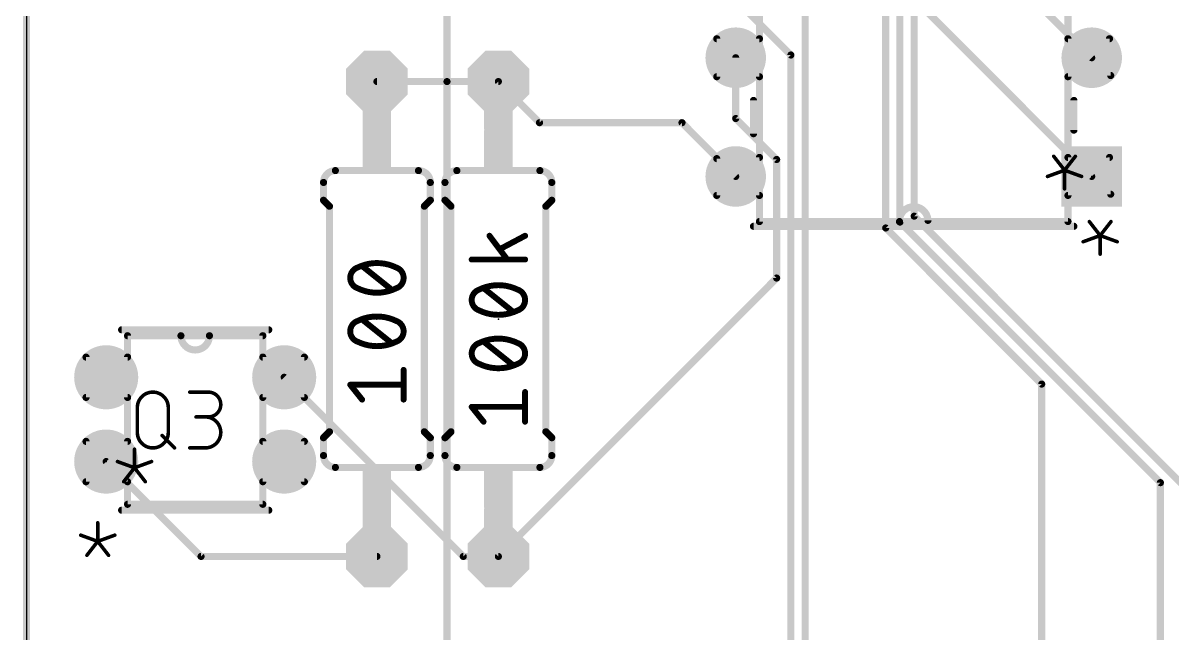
# Model space of a CAD drawing. Extents: x -0.1 to 37.1, y -0.3 to 91.6.
# Drawn here: x -0.08 to 24.52, y 26.08 to 39.13 of the extents above; entities that cross this region are included whole.
import ezdxf

# ---------------------------------------------------------------- set-up
doc = ezdxf.new("R2010")
doc.units = 0
for name, color, linetype in [('1', 12, 'CONTINUOUS'), ('16', 132, 'CONTINUOUS'), ('17', 110, 'CONTINUOUS'), ('20', 31, 'CONTINUOUS'), ('21', 253, 'CONTINUOUS'), ('23', 53, 'CONTINUOUS'), ('27', 253, 'CONTINUOUS'), ('51', 253, 'CONTINUOUS')]:
    doc.layers.add(name, color=color, linetype=linetype)

# ---------------------------------------------------------------- blocks, each defined once
blk = doc.blocks.new('ROUNDP')
at = {"const_width": 0.5}
blk.add_lwpolyline([(0, -0.25, 1), (0, 0.25, 1), (0, -0.25)], format="xyb", dxfattribs=at)
blk = doc.blocks.new('RECT')
blk.add_solid([(-0.5, -0.5), (0.5, -0.5), (-0.5, 0.5), (0.5, 0.5)])
blk = doc.blocks.new('OCTAGONP')
at = {"const_width": 0.5}
blk.add_lwpolyline([(-0.25, -0.1036), (-0.25, 0.1036), (-0.1036, 0.25), (0.1036, 0.25), (0.25, 0.1036), (0.25, -0.1036), (0.1036, -0.25), (-0.1036, -0.25), (-0.25, -0.1036), (-0.25, 0.1036)], dxfattribs=at)
blk = doc.blocks.new('SQUAREP')
blk.add_solid([(-0.5, -0.5), (0.5, -0.5), (-0.5, 0.5), (0.5, 0.5)])

msp = doc.modelspace()

# ---------------------------------------------------------------- linework, layer by layer
at = {"layer": '1', "const_width": 0.1524}
for points in [[(0, 0), (0, 91.4)], [(19, 49.81), (19, 35)], [(18.6952, 34.8737), (18.6952, 48.3048)], [(18.3904, 34.7475), (18.3904, 46.6096)], [(24.27, 29.2989), (18.6952, 34.8737)], [(19, 35), (26.6952, 27.3048)], [(21.73, 31.4079), (18.3904, 34.7475)], [(5.515, 31.5534), (9.3484, 27.72)], [(21.73, 2.71), (21.73, 31.4079)], [(1.705, 29.75), (3.735, 27.72)], [(24.27, 2.71), (24.27, 29.2989)], [(3.735, 27.72), (7.5, 27.72)], [(9.3484, 27.72), (10.1, 27.72)]]:
    msp.add_lwpolyline(points, dxfattribs=at)
at = {"layer": '1', "const_width": 0.0762}
for points in [[(18.7221, 34.9007, 1), (18.6683, 34.8468)], [(18.9619, 35, 1), (19.0381, 35)], [(19.0269, 35.0269, 1), (18.9731, 34.9731)], [(18.4173, 34.7744, 1), (18.3635, 34.7205)], [(18.3523, 34.7475, 1), (18.4285, 34.7475)], [(18.6571, 34.8737, 1), (18.7333, 34.8737)], [(5.5419, 31.5803, 1), (5.4881, 31.5265)], [(21.7681, 31.4079, 1), (21.6919, 31.4079)], [(21.7031, 31.3809, 1), (21.7569, 31.4348)], [(1.7319, 29.7769, 1), (1.6781, 29.7231)], [(24.3081, 29.2989, 1), (24.2319, 29.2989)], [(24.2431, 29.272, 1), (24.2969, 29.3259)], [(3.735, 27.7581, 1), (3.735, 27.6819)], [(7.5, 27.6819, 1), (7.5, 27.7581)], [(9.3484, 27.7581, 1), (9.3484, 27.6819)], [(10.1, 27.6819, 1), (10.1, 27.7581)], [(3.7081, 27.6931, 1), (3.7619, 27.7469)], [(9.3215, 27.6931, 1), (9.3753, 27.7469)]]:
    msp.add_lwpolyline(points, format="xyb", dxfattribs=at)
at = {"layer": '16', "const_width": 0.1524}
for points in [[(0, 91.5), (0, 0)], [(9, 37.88), (9, 50.78)], [(22.8, 38.39), (16.3611, 44.8289)], [(22.8, 35.85), (16.0563, 42.5937)], [(16.6659, 40.6834), (16.6659, 20.9548)], [(15.18, 39.6293), (16.3611, 38.4482)], [(15.18, 38.39), (15.18, 37.0893)], [(16.3611, 38.4482), (16.3611, 21.0811)], [(7.5, 37.88), (9, 37.88)], [(10.1, 37.88), (9, 37.88)], [(9, 24.98), (9, 37.88)], [(10.1, 37.88), (10.98, 37)], [(15.18, 37.0893), (16.0563, 36.213)], [(10.98, 37), (14.03, 37)], [(14.03, 37), (15.18, 35.85)], [(16.0563, 36.213), (16.0563, 33.6763)], [(16.0563, 33.6763), (10.1, 27.72)]]:
    msp.add_lwpolyline(points, dxfattribs=at)
at = {"layer": '16', "const_width": 0.0762}
for points in [[(15.2181, 38.39, 1), (15.1419, 38.39)], [(16.3992, 38.4482, 1), (16.323, 38.4482)], [(16.3342, 38.4212, 1), (16.388, 38.4751)], [(22.7731, 38.3631, 1), (22.8269, 38.4169)], [(7.5, 37.9181, 1), (7.5, 37.8419)], [(9, 37.9181, 1), (9, 37.8419)], [(9.0381, 37.88, 1), (8.9619, 37.88)], [(8.9619, 37.88, 1), (9.0381, 37.88)], [(9, 37.8419, 1), (9, 37.9181)], [(10.1269, 37.9069, 1), (10.0731, 37.8531)], [(10.1, 37.8419, 1), (10.1, 37.9181)], [(15.2069, 37.1162, 1), (15.1531, 37.0623)], [(10.98, 37.0381, 1), (10.98, 36.9619)], [(10.9531, 36.9731, 1), (11.0069, 37.0269)], [(14.0569, 37.0269, 1), (14.0031, 36.9731)], [(14.03, 36.9619, 1), (14.03, 37.0381)], [(15.1419, 37.0893, 1), (15.2181, 37.0893)], [(16.0944, 36.213, 1), (16.0182, 36.213)], [(16.0294, 36.186, 1), (16.0832, 36.2399)], [(15.1531, 35.8231, 1), (15.2069, 35.8769)], [(22.7731, 35.8231, 1), (22.8269, 35.8769)], [(16.0182, 33.6763, 1), (16.0944, 33.6763)], [(16.0832, 33.6494, 1), (16.0294, 33.7032)], [(10.0731, 27.7469, 1), (10.1269, 27.6931)]]:
    msp.add_lwpolyline(points, format="xyb", dxfattribs=at)
at = {"layer": '20'}
msp.add_line((0, 91.4), (0, 0), dxfattribs=at)
at = {"layer": '21'}
for points, const_width in [([(15.561, 37.4756), (15.561, 36.7644)], 0.1524), ([(22.419, 36.8406), (22.419, 37.4756)], 0.1524), ([(6.611, 35.975), (8.389, 35.975)], 0.1524), ([(10.989, 35.975), (9.211, 35.975)], 0.1524), ([(6.357, 35.721), (6.357, 35.34)], 0.1524), ([(8.643, 35.721), (8.643, 35.34)], 0.1524), ([(8.957, 35.721), (8.957, 35.34)], 0.1524), ([(11.243, 35.721), (11.243, 35.34)], 0.1524), ([(6.484, 35.213), (6.357, 35.34)], 0.1524), ([(6.484, 30.387), (6.484, 35.213)], 0.1524), ([(8.516, 35.213), (8.643, 35.34)], 0.1524), ([(8.516, 30.387), (8.516, 35.213)], 0.1524), ([(9.084, 35.213), (8.957, 35.34)], 0.1524), ([(9.084, 35.213), (9.084, 30.387)], 0.1524), ([(11.116, 35.213), (11.243, 35.34)], 0.1524), ([(11.116, 35.213), (11.116, 30.387)], 0.1524), ([(15.561, 34.7832), (22.419, 34.7832)], 0.1524), ([(22.9813, 34.5856), (22.7492, 34.8841)], 0.0762), ([(23.2135, 34.8841), (22.9813, 34.5856)], 0.0762), ([(22.9813, 34.5856), (22.6166, 34.453)], 0.0762), ([(22.9813, 34.1877), (22.9813, 34.5856)], 0.0762), ([(22.9813, 34.5856), (23.3461, 34.453)], 0.0762), ([(5.1848, 32.5694), (2.0352, 32.5694)], 0.1524), ([(6.484, 30.387), (6.357, 30.26)], 0.1524), ([(6.357, 29.879), (6.357, 30.26)], 0.1524), ([(8.516, 30.387), (8.643, 30.26)], 0.1524), ([(8.643, 29.879), (8.643, 30.26)], 0.1524), ([(9.084, 30.387), (8.957, 30.26)], 0.1524), ([(8.957, 29.879), (8.957, 30.26)], 0.1524), ([(11.116, 30.387), (11.243, 30.26)], 0.1524), ([(11.243, 29.879), (11.243, 30.26)], 0.1524), ([(6.611, 29.625), (8.389, 29.625)], 0.1524), ([(10.989, 29.625), (9.211, 29.625)], 0.1524), ([(2.0352, 28.7086), (5.1848, 28.7086)], 0.1524), ([(1.5237, 28.4405), (1.5237, 28.0426)], 0.0762), ([(1.5237, 28.0426), (1.1589, 28.1752)], 0.0762), ([(1.2915, 27.7441), (1.5237, 28.0426)], 0.0762), ([(1.5237, 28.0426), (1.8884, 28.1752)], 0.0762), ([(1.5237, 28.0426), (1.7558, 27.7441)], 0.0762)]:
    msp.add_lwpolyline(points, dxfattribs=dict(at, const_width=const_width))
for points, const_width in [([(15.5991, 37.4756, 1), (15.5229, 37.4756)], 0.0762), ([(22.4571, 37.4756, 1), (22.3809, 37.4756)], 0.0762), ([(15.5229, 36.7644, 1), (15.5991, 36.7644)], 0.0762), ([(22.3809, 36.8406, 1), (22.4571, 36.8406)], 0.0762), ([(6.611, 35.975, 0.4142), (6.357, 35.721)], 0.1524), ([(6.611, 36.0131, 1), (6.611, 35.9369)], 0.0762), ([(6.611, 35.9369, 1), (6.611, 36.0131)], 0.0762), ([(8.643, 35.721, 0.4142), (8.389, 35.975)], 0.1524), ([(8.389, 36.0131, 1), (8.389, 35.9369)], 0.0762), ([(8.389, 35.9369, 1), (8.389, 36.0131)], 0.0762), ([(9.211, 35.975, 0.4142), (8.957, 35.721)], 0.1524), ([(9.211, 36.0131, 1), (9.211, 35.9369)], 0.0762), ([(9.211, 35.9369, 1), (9.211, 36.0131)], 0.0762), ([(11.243, 35.721, 0.4142), (10.989, 35.975)], 0.1524), ([(10.989, 36.0131, 1), (10.989, 35.9369)], 0.0762), ([(10.989, 35.9369, 1), (10.989, 36.0131)], 0.0762), ([(6.3951, 35.721, 1), (6.3189, 35.721)], 0.0762), ([(6.3189, 35.721, 1), (6.3951, 35.721)], 0.0762), ([(8.6811, 35.721, 1), (8.6049, 35.721)], 0.0762), ([(8.6049, 35.721, 1), (8.6811, 35.721)], 0.0762), ([(8.9951, 35.721, 1), (8.9189, 35.721)], 0.0762), ([(8.9189, 35.721, 1), (8.9951, 35.721)], 0.0762), ([(11.2811, 35.721, 1), (11.2049, 35.721)], 0.0762), ([(11.2049, 35.721, 1), (11.2811, 35.721)], 0.0762), ([(6.3189, 35.34, 1), (6.3951, 35.34)], 0.0762), ([(6.3839, 35.3669, 1), (6.3301, 35.3131)], 0.0762), ([(6.5221, 35.213, 1), (6.4459, 35.213)], 0.0762), ([(6.4571, 35.1861, 1), (6.5109, 35.2399)], 0.0762), ([(8.5541, 35.213, 1), (8.4779, 35.213)], 0.0762), ([(8.4891, 35.2399, 1), (8.5429, 35.1861)], 0.0762), ([(8.6049, 35.34, 1), (8.6811, 35.34)], 0.0762), ([(8.6699, 35.3131, 1), (8.6161, 35.3669)], 0.0762), ([(8.9189, 35.34, 1), (8.9951, 35.34)], 0.0762), ([(8.9839, 35.3669, 1), (8.9301, 35.3131)], 0.0762), ([(9.1221, 35.213, 1), (9.0459, 35.213)], 0.0762), ([(9.0571, 35.1861, 1), (9.1109, 35.2399)], 0.0762), ([(11.1541, 35.213, 1), (11.0779, 35.213)], 0.0762), ([(11.0891, 35.2399, 1), (11.1429, 35.1861)], 0.0762), ([(11.2049, 35.34, 1), (11.2811, 35.34)], 0.0762), ([(11.2699, 35.3131, 1), (11.2161, 35.3669)], 0.0762), ([(15.561, 34.8213, 1), (15.561, 34.7451)], 0.0762), ([(22.419, 34.7451, 1), (22.419, 34.8213)], 0.0762), ([(22.7642, 34.8958, 1), (22.7342, 34.8724)], 0.0381), ([(23.2285, 34.8724, 1), (23.1984, 34.8958)], 0.0381), ([(22.61, 34.4709, 1), (22.6231, 34.4351)], 0.0381), ([(23.0004, 34.5856, 1), (22.9623, 34.5856)], 0.0381), ([(22.9878, 34.6035, 1), (22.9748, 34.5677)], 0.0381), ([(22.9663, 34.5973, 1), (22.9964, 34.574)], 0.0381), ([(22.9663, 34.574, 1), (22.9964, 34.5973)], 0.0381), ([(22.9878, 34.5677, 1), (22.9748, 34.6035)], 0.0381), ([(23.3396, 34.4351, 1), (23.3526, 34.4709)], 0.0381), ([(22.9623, 34.1877, 1), (23.0004, 34.1877)], 0.0381), ([(2.0352, 32.6075, 1), (2.0352, 32.5313)], 0.0762), ([(5.1848, 32.5313, 1), (5.1848, 32.6075)], 0.0762), ([(6.3951, 30.26, 1), (6.3189, 30.26)], 0.0762), ([(6.3301, 30.2869, 1), (6.3839, 30.2331)], 0.0762), ([(6.4459, 30.387, 1), (6.5221, 30.387)], 0.0762), ([(6.5109, 30.3601, 1), (6.4571, 30.4139)], 0.0762), ([(8.4779, 30.387, 1), (8.5541, 30.387)], 0.0762), ([(8.5429, 30.4139, 1), (8.4891, 30.3601)], 0.0762), ([(8.6811, 30.26, 1), (8.6049, 30.26)], 0.0762), ([(8.6161, 30.2331, 1), (8.6699, 30.2869)], 0.0762), ([(8.9951, 30.26, 1), (8.9189, 30.26)], 0.0762), ([(8.9301, 30.2869, 1), (8.9839, 30.2331)], 0.0762), ([(9.0459, 30.387, 1), (9.1221, 30.387)], 0.0762), ([(9.1109, 30.3601, 1), (9.0571, 30.4139)], 0.0762), ([(11.0779, 30.387, 1), (11.1541, 30.387)], 0.0762), ([(11.1429, 30.4139, 1), (11.0891, 30.3601)], 0.0762), ([(11.2811, 30.26, 1), (11.2049, 30.26)], 0.0762), ([(11.2161, 30.2331, 1), (11.2699, 30.2869)], 0.0762), ([(6.357, 29.879, 0.4142), (6.611, 29.625)], 0.1524), ([(6.3951, 29.879, 1), (6.3189, 29.879)], 0.0762), ([(6.3189, 29.879, 1), (6.3951, 29.879)], 0.0762), ([(8.389, 29.625, 0.4142), (8.643, 29.879)], 0.1524), ([(8.6811, 29.879, 1), (8.6049, 29.879)], 0.0762), ([(8.6049, 29.879, 1), (8.6811, 29.879)], 0.0762), ([(8.957, 29.879, 0.4142), (9.211, 29.625)], 0.1524), ([(8.9951, 29.879, 1), (8.9189, 29.879)], 0.0762), ([(8.9189, 29.879, 1), (8.9951, 29.879)], 0.0762), ([(10.989, 29.625, 0.4142), (11.243, 29.879)], 0.1524), ([(11.2811, 29.879, 1), (11.2049, 29.879)], 0.0762), ([(11.2049, 29.879, 1), (11.2811, 29.879)], 0.0762), ([(6.611, 29.6631, 1), (6.611, 29.5869)], 0.0762), ([(6.611, 29.5869, 1), (6.611, 29.6631)], 0.0762), ([(8.389, 29.6631, 1), (8.389, 29.5869)], 0.0762), ([(8.389, 29.5869, 1), (8.389, 29.6631)], 0.0762), ([(9.211, 29.6631, 1), (9.211, 29.5869)], 0.0762), ([(9.211, 29.5869, 1), (9.211, 29.6631)], 0.0762), ([(10.989, 29.6631, 1), (10.989, 29.5869)], 0.0762), ([(10.989, 29.5869, 1), (10.989, 29.6631)], 0.0762), ([(2.0352, 28.7467, 1), (2.0352, 28.6705)], 0.0762), ([(5.1848, 28.6705, 1), (5.1848, 28.7467)], 0.0762), ([(1.5427, 28.4405, 1), (1.5046, 28.4405)], 0.0381), ([(1.1654, 28.1931, 1), (1.1524, 28.1573)], 0.0381), ([(1.5046, 28.0426, 1), (1.5427, 28.0426)], 0.0381), ([(1.5387, 28.0542, 1), (1.5086, 28.0309)], 0.0381), ([(1.5172, 28.0605, 1), (1.5302, 28.0247)], 0.0381), ([(1.5387, 28.0309, 1), (1.5086, 28.0542)], 0.0381), ([(1.5172, 28.0247, 1), (1.5302, 28.0605)], 0.0381), ([(1.895, 28.1573, 1), (1.8819, 28.1931)], 0.0381), ([(1.2765, 27.7558, 1), (1.3066, 27.7324)], 0.0381), ([(1.7408, 27.7324, 1), (1.7708, 27.7558)], 0.0381)]:
    msp.add_lwpolyline(points, format="xyb", dxfattribs=dict(at, const_width=const_width))
at = {"layer": '23'}
for p in [(22.8, 35.85), (7.5, 32.8), (10.1, 32.8), (1.705, 29.75)]:
    msp.add_point(p, dxfattribs=at)
at = {"layer": '27'}
for points, const_width in [([(9.9349, 34.5996, 1), (9.8841, 34.5615)], 0.0635), ([(10.6864, 34.5525, 1), (10.6566, 34.6086)], 0.0635), ([(10.1169, 34.3228, 1), (10.1466, 34.2667)], 0.0635), ([(7.0873, 33.9019, 0.3205), (6.9285, 33.6796)], 0.127), ([(7.0733, 33.9304, 1), (7.1012, 33.8733)], 0.0635), ([(7.5, 33.9971, 0.1139), (7.0873, 33.9019)], 0.127), ([(7.0975, 33.8718, 1), (7.077, 33.9319)], 0.0635), ([(7.2023, 33.9584, 1), (7.1627, 33.9088)], 0.0635), ([(7.5, 34.0289, 1), (7.5, 33.9654)], 0.0635), ([(7.9127, 33.9019, 0.1139), (7.5, 33.9971)], 0.127), ([(7.5, 33.9654, 1), (7.5, 34.0289)], 0.0635), ([(8.0715, 33.6796, 0.3205), (7.9127, 33.9019)], 0.127), ([(7.923, 33.9319, 1), (7.9025, 33.8718)], 0.0635), ([(7.8988, 33.8733, 1), (7.9267, 33.9304)], 0.0635), ([(9.5285, 34.1043, 1), (9.5285, 34.0408)], 0.0635), ([(10.2651, 34.0535, 1), (10.3159, 34.0916)], 0.0635), ([(10.6715, 34.0408, 1), (10.6715, 34.1043)], 0.0635), ([(6.9285, 33.6796, 0.3205), (7.0873, 33.4573)], 0.127), ([(6.9603, 33.6796, 1), (6.8968, 33.6796)], 0.0635), ([(6.8968, 33.6796, 1), (6.9603, 33.6796)], 0.0635), ([(7.9127, 33.4573, 0.3205), (8.0715, 33.6796)], 0.127), ([(8.1033, 33.6796, 1), (8.0397, 33.6796)], 0.0635), ([(8.0397, 33.6796, 1), (8.1033, 33.6796)], 0.0635), ([(7.1012, 33.4859, 1), (7.0733, 33.4288)], 0.0635), ([(7.0873, 33.4573, 0.1139), (7.5, 33.3621)], 0.127), ([(7.077, 33.4273, 1), (7.0975, 33.4874)], 0.0635), ([(7.5, 33.3621, 0.1139), (7.9127, 33.4573)], 0.127), ([(7.7977, 33.4008, 1), (7.8373, 33.4504)], 0.0635), ([(7.9025, 33.4874, 1), (7.923, 33.4273)], 0.0635), ([(7.9267, 33.4288, 1), (7.8988, 33.4859)], 0.0635), ([(9.6873, 33.4287, 0.3205), (9.5285, 33.2064)], 0.127), ([(9.6733, 33.4572, 1), (9.7012, 33.4001)], 0.0635), ([(10.1, 33.5239, 0.1139), (9.6873, 33.4287)], 0.127), ([(9.6975, 33.3986, 1), (9.677, 33.4587)], 0.0635), ([(9.8023, 33.4852, 1), (9.7627, 33.4356)], 0.0635), ([(10.1, 33.5557, 1), (10.1, 33.4922)], 0.0635), ([(10.5128, 33.4287, 0.1139), (10.1, 33.5239)], 0.127), ([(10.1, 33.4922, 1), (10.1, 33.5557)], 0.0635), ([(10.523, 33.4587, 1), (10.5025, 33.3986)], 0.0635), ([(10.6715, 33.2064, 0.3205), (10.5128, 33.4287)], 0.127), ([(10.4988, 33.4001, 1), (10.5267, 33.4572)], 0.0635), ([(7.5, 33.3939, 1), (7.5, 33.3303)], 0.0635), ([(7.5, 33.3303, 1), (7.5, 33.3939)], 0.0635), ([(9.5285, 33.2064, 0.3205), (9.6873, 32.9841)], 0.127), ([(9.5603, 33.2064, 1), (9.4968, 33.2064)], 0.0635), ([(9.4968, 33.2064, 1), (9.5603, 33.2064)], 0.0635), ([(10.5128, 32.9841, 0.3205), (10.6715, 33.2064)], 0.127), ([(10.7033, 33.2064, 1), (10.6397, 33.2064)], 0.0635), ([(10.6397, 33.2064, 1), (10.7033, 33.2064)], 0.0635), ([(9.7012, 33.0127, 1), (9.6733, 32.9556)], 0.0635), ([(9.6873, 32.9841, 0.1139), (10.1, 32.8889)], 0.127), ([(9.677, 32.9541, 1), (9.6975, 33.0142)], 0.0635), ([(10.1, 32.8889, 0.1139), (10.5128, 32.9841)], 0.127), ([(10.3977, 32.9276, 1), (10.4373, 32.9772)], 0.0635), ([(10.5025, 33.0142, 1), (10.523, 32.9541)], 0.0635), ([(10.5267, 32.9556, 1), (10.4988, 33.0127)], 0.0635), ([(7.0873, 32.7589, 0.3205), (6.9285, 32.5366)], 0.127), ([(7.0733, 32.7874, 1), (7.1012, 32.7303)], 0.0635), ([(7.5, 32.8541, 0.1139), (7.0873, 32.7589)], 0.127), ([(7.0975, 32.7288, 1), (7.077, 32.7889)], 0.0635), ([(7.2023, 32.8154, 1), (7.1627, 32.7658)], 0.0635), ([(7.5, 32.8859, 1), (7.5, 32.8224)], 0.0635), ([(7.9127, 32.7589, 0.1139), (7.5, 32.8541)], 0.127), ([(7.5, 32.8224, 1), (7.5, 32.8859)], 0.0635), ([(8.0715, 32.5366, 0.3205), (7.9127, 32.7589)], 0.127), ([(7.923, 32.7889, 1), (7.9025, 32.7288)], 0.0635), ([(7.8988, 32.7303, 1), (7.9267, 32.7874)], 0.0635), ([(10.1, 32.9207, 1), (10.1, 32.8571)], 0.0635), ([(10.1, 32.8571, 1), (10.1, 32.9207)], 0.0635), ([(6.9285, 32.5366, 0.3205), (7.0873, 32.3144)], 0.127), ([(6.9603, 32.5366, 1), (6.8968, 32.5366)], 0.0635), ([(6.8968, 32.5366, 1), (6.9603, 32.5366)], 0.0635), ([(7.9127, 32.3144, 0.3205), (8.0715, 32.5366)], 0.127), ([(8.1033, 32.5366, 1), (8.0397, 32.5366)], 0.0635), ([(8.0397, 32.5366, 1), (8.1033, 32.5366)], 0.0635), ([(7.1012, 32.3429, 1), (7.0733, 32.2858)], 0.0635), ([(7.0873, 32.3144, 0.1139), (7.5, 32.2191)], 0.127), ([(7.077, 32.2843, 1), (7.0975, 32.3444)], 0.0635), ([(7.5, 32.2191, 0.1139), (7.9127, 32.3144)], 0.127), ([(7.5, 32.2509, 1), (7.5, 32.1874)], 0.0635), ([(7.5, 32.1874, 1), (7.5, 32.2509)], 0.0635), ([(7.7977, 32.2578, 1), (7.8373, 32.3074)], 0.0635), ([(7.9025, 32.3444, 1), (7.923, 32.2843)], 0.0635), ([(7.9267, 32.2858, 1), (7.8988, 32.3429)], 0.0635), ([(9.6873, 32.2857, 0.3205), (9.5285, 32.0634)], 0.127), ([(9.6733, 32.3142, 1), (9.7012, 32.2571)], 0.0635), ([(10.1, 32.3809, 0.1139), (9.6873, 32.2857)], 0.127), ([(9.6975, 32.2556, 1), (9.677, 32.3157)], 0.0635), ([(9.8023, 32.3422, 1), (9.7627, 32.2926)], 0.0635), ([(10.1, 32.4127, 1), (10.1, 32.3492)], 0.0635), ([(10.5128, 32.2857, 0.1139), (10.1, 32.3809)], 0.127), ([(10.1, 32.3492, 1), (10.1, 32.4127)], 0.0635), ([(10.523, 32.3157, 1), (10.5025, 32.2556)], 0.0635), ([(10.6715, 32.0634, 0.3205), (10.5128, 32.2857)], 0.127), ([(10.4988, 32.2571, 1), (10.5267, 32.3142)], 0.0635), ([(9.5285, 32.0634, 0.3205), (9.6873, 31.8412)], 0.127), ([(9.5603, 32.0634, 1), (9.4968, 32.0634)], 0.0635), ([(9.4968, 32.0634, 1), (9.5603, 32.0634)], 0.0635), ([(10.5128, 31.8412, 0.3205), (10.6715, 32.0634)], 0.127), ([(10.7033, 32.0634, 1), (10.6397, 32.0634)], 0.0635), ([(10.6397, 32.0634, 1), (10.7033, 32.0634)], 0.0635), ([(8.1033, 31.7111, 1), (8.0397, 31.7111)], 0.0635), ([(9.7012, 31.8697, 1), (9.6733, 31.8126)], 0.0635), ([(9.6873, 31.8412, 0.1139), (10.1, 31.7459)], 0.127), ([(9.677, 31.8111, 1), (9.6975, 31.8712)], 0.0635), ([(10.1, 31.7459, 0.1139), (10.5128, 31.8412)], 0.127), ([(10.1, 31.7777, 1), (10.1, 31.7142)], 0.0635), ([(10.1, 31.7142, 1), (10.1, 31.7777)], 0.0635), ([(10.3977, 31.7846, 1), (10.4373, 31.8342)], 0.0635), ([(10.5025, 31.8712, 1), (10.523, 31.8111)], 0.0635), ([(10.5267, 31.8126, 1), (10.4988, 31.8697)], 0.0635), ([(3.0347, 30.9043, 1), (2.3715, 30.9043)], 0.0762), ([(3.4942, 31.255, 1), (3.4942, 31.2169)], 0.0381), ([(3.8922, 30.7053, 1), (3.8922, 31.2359)], 0.0762), ([(3.8922, 31.255, 1), (3.8922, 31.2169)], 0.0381), ([(3.8922, 31.2169, 1), (3.8922, 31.255)], 0.0381), ([(6.9285, 31.4254, 1), (6.9285, 31.3619)], 0.0635), ([(6.9533, 31.4134, 1), (6.9037, 31.3738)], 0.0635), ([(8.0715, 31.3619, 1), (8.0715, 31.4254)], 0.0635), ([(10.7033, 31.2379, 1), (10.6397, 31.2379)], 0.0635), ([(7.1577, 31.0563, 1), (7.2073, 31.0959)], 0.0635), ([(8.0397, 31.0761, 1), (8.1033, 31.0761)], 0.0635), ([(2.3906, 30.9043, 1), (2.3525, 30.9043)], 0.0381), ([(2.3525, 30.9043, 1), (2.3906, 30.9043)], 0.0381), ([(3.0538, 30.9043, 1), (3.0157, 30.9043)], 0.0381), ([(3.0157, 30.9043, 1), (3.0538, 30.9043)], 0.0381), ([(9.5533, 30.9402, 1), (9.5037, 30.9006)], 0.0635), ([(9.5285, 30.9521, 1), (9.5285, 30.8887)], 0.0635), ([(10.6715, 30.8887, 1), (10.6715, 30.9521)], 0.0635), ([(3.6269, 30.7244, 1), (3.6269, 30.6863)], 0.0381), ([(3.8258, 30.0421, 1), (3.8258, 30.7053)], 0.0762), ([(3.8258, 30.7244, 1), (3.8258, 30.6863)], 0.0381), ([(3.8922, 30.7244, 1), (3.8922, 30.6863)], 0.0381), ([(3.8922, 30.6863, 1), (3.8922, 30.7244)], 0.0381), ([(9.7577, 30.5831, 1), (9.8073, 30.6227)], 0.0635), ([(10.6397, 30.6029, 1), (10.7033, 30.6029)], 0.0635), ([(2.3905, 30.3737, 1), (2.3524, 30.3737)], 0.0381), ([(2.3715, 30.3737, 1), (3.0347, 30.3737)], 0.0762), ([(2.3525, 30.3737, 1), (2.3906, 30.3737)], 0.0381), ([(2.9155, 30.3209, 1), (2.8886, 30.2939)], 0.0381), ([(3.0538, 30.3737, 1), (3.0157, 30.3737)], 0.0381), ([(3.0157, 30.3737, 1), (3.0538, 30.3737)], 0.0381), ([(3.1539, 30.0286, 1), (3.1808, 30.0556)], 0.0381), ([(3.4942, 30.0612, 1), (3.4942, 30.0231)], 0.0381), ([(3.8258, 30.0612, 1), (3.8258, 30.0231)], 0.0381), ([(3.8258, 30.0231, 1), (3.8258, 30.0612)], 0.0381)]:
    msp.add_lwpolyline(points, format="xyb", dxfattribs=dict(at, const_width=const_width))
for points, const_width in [([(9.9095, 34.5805), (10.2905, 34.0725)], 0.127), ([(10.6715, 34.5805), (10.1318, 34.2948)], 0.127), ([(7.8175, 33.4256), (7.1825, 33.9336)], 0.127), ([(10.6715, 34.0725), (9.5285, 34.0725)], 0.127), ([(10.4175, 32.9524), (9.7825, 33.4604)], 0.127), ([(7.8175, 32.2826), (7.1825, 32.7906)], 0.127), ([(10.4175, 31.8094), (9.7825, 32.3174)], 0.127), ([(8.0715, 31.0761), (8.0715, 31.7111)], 0.127), ([(3.4942, 31.2359), (3.8922, 31.2359)], 0.0762), ([(7.1825, 31.0761), (6.9285, 31.3936)], 0.127), ([(6.9285, 31.3936), (8.0715, 31.3936)], 0.127), ([(10.6715, 30.6029), (10.6715, 31.2379)], 0.127), ([(2.3715, 30.3737), (2.3715, 30.9043)], 0.0762), ([(3.0347, 30.9043), (3.0347, 30.3737)], 0.0762), ([(9.7825, 30.6029), (9.5285, 30.9204)], 0.127), ([(9.5285, 30.9204), (10.6715, 30.9204)], 0.127), ([(3.8922, 30.7053), (3.6269, 30.7053)], 0.0762), ([(2.9021, 30.3074), (3.1674, 30.0421)], 0.0762), ([(3.4942, 30.0421), (3.8258, 30.0421)], 0.0762)]:
    msp.add_lwpolyline(points, dxfattribs=dict(at, const_width=const_width))
at = {"layer": '51'}
for points, const_width in [([(15.688, 54.5952), (15.688, 34.8848)], 0.1524), ([(22.292, 34.8848), (22.292, 54.5952)], 0.1524), ([(15.688, 38.7964), (14.7736, 38.7964)], 0.1524), ([(14.7736, 38.7964), (14.7736, 37.9836)], 0.1524), ([(15.688, 37.9836), (15.688, 38.7964)], 0.1524), ([(22.292, 38.7964), (22.292, 37.9836)], 0.1524), ([(23.181, 38.7964), (22.292, 38.7964)], 0.1524), ([(23.2064, 38.009), (23.181, 38.7964)], 0.1524), ([(7.5, 37.88), (7.5, 36.864)], 0.6096), ([(10.1, 37.88), (10.1, 36.864)], 0.6096), ([(14.7736, 37.9836), (15.688, 37.9836)], 0.1524), ([(22.292, 37.9836), (23.2064, 38.009)], 0.1524), ([(15.688, 36.2564), (14.7736, 36.231)], 0.1524), ([(14.7736, 36.231), (14.7736, 35.4436)], 0.1524), ([(15.688, 35.4436), (15.688, 36.2564)], 0.1524), ([(22.2193, 35.9826), (21.9872, 36.2811)], 0.0762), ([(22.4515, 36.2811), (22.2193, 35.9826)], 0.0762), ([(22.292, 36.2564), (22.292, 35.4436)], 0.1524), ([(23.181, 36.2564), (22.292, 36.2564)], 0.1524), ([(23.2064, 35.469), (23.181, 36.2564)], 0.1524), ([(22.2193, 35.9826), (21.8546, 35.85)], 0.0762), ([(22.2193, 35.5847), (22.2193, 35.9826)], 0.0762), ([(22.2193, 35.9826), (22.5841, 35.85)], 0.0762), ([(14.7736, 35.4436), (15.688, 35.4436)], 0.1524), ([(22.292, 35.4436), (23.2064, 35.469)], 0.1524), ([(15.688, 34.8848), (18.6852, 34.8848)], 0.1524), ([(18.6852, 34.8848), (22.292, 34.8848)], 0.1524), ([(3.3052, 32.4424), (2.1622, 32.4424)], 0.1524), ([(2.1622, 32.4424), (2.1622, 28.8356)], 0.1524), ([(3.9148, 32.4424), (3.3052, 32.4424)], 0.1524), ([(5.0578, 32.4424), (3.9148, 32.4424)], 0.1524), ([(5.0578, 28.8356), (5.0578, 32.4424)], 0.1524), ([(2.1622, 31.9852), (1.2732, 31.9852)], 0.1524), ([(1.2732, 31.9852), (1.2732, 31.1216)], 0.1524), ([(2.1622, 31.1216), (2.1622, 31.9852)], 0.1524), ([(5.0578, 31.9852), (5.0578, 31.1216)], 0.1524), ([(5.9468, 31.9852), (5.0578, 31.9852)], 0.1524), ([(5.9468, 31.1216), (5.9468, 31.9852)], 0.1524), ([(1.2732, 31.1216), (2.1622, 31.1216)], 0.1524), ([(5.0578, 31.1216), (5.9468, 31.1216)], 0.1524), ([(2.1622, 30.1818), (1.2732, 30.1818)], 0.1524), ([(1.2732, 30.1818), (1.2732, 29.3182)], 0.1524), ([(2.1622, 29.3182), (2.1622, 30.1818)], 0.1524), ([(5.0578, 30.1818), (5.0578, 29.3182)], 0.1524), ([(5.9468, 30.1818), (5.0578, 30.1818)], 0.1524), ([(5.9468, 29.3182), (5.9468, 30.1818)], 0.1524), ([(2.3111, 30.0153), (2.3111, 29.6174)], 0.0762), ([(2.3111, 29.6174), (1.9463, 29.75)], 0.0762), ([(2.3111, 29.6174), (2.6758, 29.75)], 0.0762), ([(2.0789, 29.3189), (2.3111, 29.6174)], 0.0762), ([(2.3111, 29.6174), (2.5432, 29.3189)], 0.0762), ([(1.2732, 29.3182), (2.1622, 29.3182)], 0.1524), ([(5.0578, 29.3182), (5.9468, 29.3182)], 0.1524), ([(7.5, 27.72), (7.5, 28.736)], 0.6096), ([(10.1, 27.72), (10.1, 28.736)], 0.6096), ([(2.1622, 28.8356), (5.0578, 28.8356)], 0.1524)]:
    msp.add_lwpolyline(points, dxfattribs=dict(at, const_width=const_width))
for points, const_width in [([(14.7736, 38.8345, 1), (14.7736, 38.7583)], 0.0762), ([(14.8117, 38.7964, 1), (14.7355, 38.7964)], 0.0762), ([(15.7261, 38.7964, 1), (15.6499, 38.7964)], 0.0762), ([(15.688, 38.7583, 1), (15.688, 38.8345)], 0.0762), ([(22.3301, 38.7964, 1), (22.2539, 38.7964)], 0.0762), ([(22.292, 38.8345, 1), (22.292, 38.7583)], 0.0762), ([(23.2191, 38.7976, 1), (23.1429, 38.7952)], 0.0762), ([(23.181, 38.7583, 1), (23.181, 38.8345)], 0.0762), ([(7.6524, 37.88, 1), (7.3476, 37.88)], 0.3048), ([(10.2524, 37.88, 1), (9.9476, 37.88)], 0.3048), ([(14.7736, 38.0217, 1), (14.7736, 37.9455)], 0.0762), ([(14.7355, 37.9836, 1), (14.8117, 37.9836)], 0.0762), ([(15.6499, 37.9836, 1), (15.7261, 37.9836)], 0.0762), ([(15.688, 37.9455, 1), (15.688, 38.0217)], 0.0762), ([(22.2909, 38.0217, 1), (22.2931, 37.9455)], 0.0762), ([(22.2539, 37.9836, 1), (22.3301, 37.9836)], 0.0762), ([(23.1683, 38.0078, 1), (23.2445, 38.0102)], 0.0762), ([(23.2075, 37.9709, 1), (23.2053, 38.0471)], 0.0762), ([(7.3476, 36.864, 1), (7.6524, 36.864)], 0.3048), ([(9.9476, 36.864, 1), (10.2524, 36.864)], 0.3048), ([(14.7725, 36.2691, 1), (14.7747, 36.1929)], 0.0762), ([(14.8117, 36.231, 1), (14.7355, 36.231)], 0.0762), ([(15.7261, 36.2564, 1), (15.6499, 36.2564)], 0.0762), ([(15.6891, 36.2183, 1), (15.6869, 36.2945)], 0.0762), ([(22.0022, 36.2928, 1), (21.9722, 36.2694)], 0.0381), ([(22.3301, 36.2564, 1), (22.2539, 36.2564)], 0.0762), ([(22.292, 36.2945, 1), (22.292, 36.2183)], 0.0762), ([(22.4665, 36.2694, 1), (22.4364, 36.2928)], 0.0381), ([(23.2191, 36.2576, 1), (23.1429, 36.2552)], 0.0762), ([(23.181, 36.2183, 1), (23.181, 36.2945)], 0.0762), ([(22.2384, 35.9826, 1), (22.2003, 35.9826)], 0.0381), ([(22.2258, 36.0005, 1), (22.2128, 35.9647)], 0.0381), ([(22.2043, 35.9943, 1), (22.2344, 35.971)], 0.0381), ([(22.2043, 35.971, 1), (22.2344, 35.9943)], 0.0381), ([(22.2258, 35.9647, 1), (22.2128, 36.0005)], 0.0381), ([(21.848, 35.8679, 1), (21.8611, 35.8321)], 0.0381), ([(22.5776, 35.8321, 1), (22.5906, 35.8679)], 0.0381), ([(14.7736, 35.4817, 1), (14.7736, 35.4055)], 0.0762), ([(14.7355, 35.4436, 1), (14.8117, 35.4436)], 0.0762), ([(15.6499, 35.4436, 1), (15.7261, 35.4436)], 0.0762), ([(15.688, 35.4055, 1), (15.688, 35.4817)], 0.0762), ([(22.2003, 35.5847, 1), (22.2384, 35.5847)], 0.0381), ([(22.2909, 35.4817, 1), (22.2931, 35.4055)], 0.0762), ([(22.2539, 35.4436, 1), (22.3301, 35.4436)], 0.0762), ([(23.1683, 35.4678, 1), (23.2445, 35.4702)], 0.0762), ([(23.2075, 35.4309, 1), (23.2053, 35.5071)], 0.0762), ([(19.2948, 34.9102, 1), (18.6852, 34.8848)], 0.1524), ([(15.688, 34.9229, 1), (15.688, 34.8467)], 0.0762), ([(18.6852, 34.9229, 1), (18.6852, 34.8467)], 0.0762), ([(18.6852, 34.8467, 1), (18.6852, 34.9229)], 0.0762), ([(19.2567, 34.9086, 1), (19.3329, 34.9118)], 0.0762), ([(22.292, 34.8467, 1), (22.292, 34.9229)], 0.0762), ([(15.6499, 34.8848, 1), (15.7261, 34.8848)], 0.0762), ([(18.6471, 34.8832, 1), (18.7233, 34.8864)], 0.0762), ([(22.2539, 34.8848, 1), (22.3301, 34.8848)], 0.0762), ([(2.1622, 32.4805, 1), (2.1622, 32.4043)], 0.0762), ([(2.2003, 32.4424, 1), (2.1241, 32.4424)], 0.0762), ([(3.3052, 32.4805, 1), (3.3052, 32.4043)], 0.0762), ([(3.3052, 32.4424, 1), (3.9148, 32.4424)], 0.1524), ([(3.3433, 32.4424, 1), (3.2671, 32.4424)], 0.0762), ([(3.3052, 32.4043, 1), (3.3052, 32.4805)], 0.0762), ([(3.9148, 32.4805, 1), (3.9148, 32.4043)], 0.0762), ([(3.9529, 32.4424, 1), (3.8767, 32.4424)], 0.0762), ([(3.9148, 32.4043, 1), (3.9148, 32.4805)], 0.0762), ([(5.0959, 32.4424, 1), (5.0197, 32.4424)], 0.0762), ([(5.0578, 32.4043, 1), (5.0578, 32.4805)], 0.0762), ([(1.2732, 32.0233, 1), (1.2732, 31.9471)], 0.0762), ([(1.3113, 31.9852, 1), (1.2351, 31.9852)], 0.0762), ([(2.2003, 31.9852, 1), (2.1241, 31.9852)], 0.0762), ([(2.1622, 31.9471, 1), (2.1622, 32.0233)], 0.0762), ([(5.0959, 31.9852, 1), (5.0197, 31.9852)], 0.0762), ([(5.0578, 32.0233, 1), (5.0578, 31.9471)], 0.0762), ([(5.9849, 31.9852, 1), (5.9087, 31.9852)], 0.0762), ([(5.9468, 31.9471, 1), (5.9468, 32.0233)], 0.0762), ([(1.2732, 31.1597, 1), (1.2732, 31.0835)], 0.0762), ([(1.2351, 31.1216, 1), (1.3113, 31.1216)], 0.0762), ([(2.1241, 31.1216, 1), (2.2003, 31.1216)], 0.0762), ([(2.1622, 31.0835, 1), (2.1622, 31.1597)], 0.0762), ([(5.0578, 31.1597, 1), (5.0578, 31.0835)], 0.0762), ([(5.0197, 31.1216, 1), (5.0959, 31.1216)], 0.0762), ([(5.9087, 31.1216, 1), (5.9849, 31.1216)], 0.0762), ([(5.9468, 31.0835, 1), (5.9468, 31.1597)], 0.0762), ([(1.2732, 30.2199, 1), (1.2732, 30.1437)], 0.0762), ([(1.3113, 30.1818, 1), (1.2351, 30.1818)], 0.0762), ([(2.2003, 30.1818, 1), (2.1241, 30.1818)], 0.0762), ([(2.1622, 30.1437, 1), (2.1622, 30.2199)], 0.0762), ([(5.0959, 30.1818, 1), (5.0197, 30.1818)], 0.0762), ([(5.0578, 30.2199, 1), (5.0578, 30.1437)], 0.0762), ([(5.9849, 30.1818, 1), (5.9087, 30.1818)], 0.0762), ([(5.9468, 30.1437, 1), (5.9468, 30.2199)], 0.0762), ([(2.3301, 30.0153, 1), (2.292, 30.0153)], 0.0381), ([(1.9528, 29.7679, 1), (1.9398, 29.7321)], 0.0381), ([(2.6824, 29.7321, 1), (2.6693, 29.7679)], 0.0381), ([(2.292, 29.6174, 1), (2.3301, 29.6174)], 0.0381), ([(2.3261, 29.629, 1), (2.296, 29.6057)], 0.0381), ([(2.3046, 29.6353, 1), (2.3176, 29.5995)], 0.0381), ([(2.3261, 29.6057, 1), (2.296, 29.629)], 0.0381), ([(2.3046, 29.5995, 1), (2.3176, 29.6353)], 0.0381), ([(1.2732, 29.3563, 1), (1.2732, 29.2801)], 0.0762), ([(1.2351, 29.3182, 1), (1.3113, 29.3182)], 0.0762), ([(2.0639, 29.3306, 1), (2.094, 29.3072)], 0.0381), ([(2.1241, 29.3182, 1), (2.2003, 29.3182)], 0.0762), ([(2.1622, 29.2801, 1), (2.1622, 29.3563)], 0.0762), ([(2.5282, 29.3072, 1), (2.5582, 29.3306)], 0.0381), ([(5.0578, 29.3563, 1), (5.0578, 29.2801)], 0.0762), ([(5.0197, 29.3182, 1), (5.0959, 29.3182)], 0.0762), ([(5.9087, 29.3182, 1), (5.9849, 29.3182)], 0.0762), ([(5.9468, 29.2801, 1), (5.9468, 29.3563)], 0.0762), ([(7.6524, 28.736, 1), (7.3476, 28.736)], 0.3048), ([(10.2524, 28.736, 1), (9.9476, 28.736)], 0.3048), ([(2.1622, 28.8737, 1), (2.1622, 28.7975)], 0.0762), ([(2.1241, 28.8356, 1), (2.2003, 28.8356)], 0.0762), ([(5.0197, 28.8356, 1), (5.0959, 28.8356)], 0.0762), ([(5.0578, 28.7975, 1), (5.0578, 28.8737)], 0.0762), ([(7.3476, 27.72, 1), (7.6524, 27.72)], 0.3048), ([(9.9476, 27.72, 1), (10.2524, 27.72)], 0.3048)]:
    msp.add_lwpolyline(points, format="xyb", dxfattribs=dict(at, const_width=const_width))

# ---------------------------------------------------------------- block references
at = {"layer": '17'}
for name, p, xscale, yscale, rotation in [('ROUNDP', (15.18, 38.39), 1.2954, 1.2954, 180), ('ROUNDP', (15.18, 38.39), 1.2954, 1.2954, 180), ('ROUNDP', (22.8, 38.39), 1.2954, 1.2954, 180), ('ROUNDP', (22.8, 38.39), 1.2954, 1.2954, 180), ('OCTAGONP', (7.5, 37.88), 1.3208, 1.3208, 270), ('OCTAGONP', (7.5, 37.88), 1.3208, 1.3208, 270), ('OCTAGONP', (10.1, 37.88), 1.3208, 1.3208, 90), ('OCTAGONP', (10.1, 37.88), 1.3208, 1.3208, 90), ('ROUNDP', (15.18, 35.85), 1.2954, 1.2954, 180), ('ROUNDP', (15.18, 35.85), 1.2954, 1.2954, 180), ('SQUAREP', (22.8, 35.85), 1.2954, 1.2954, 180), ('SQUAREP', (22.8, 35.85), 1.2954, 1.2954, 180), ('OCTAGONP', (7.5, 27.72), 1.3208, 1.3208, 270), ('OCTAGONP', (7.5, 27.72), 1.3208, 1.3208, 270), ('OCTAGONP', (10.1, 27.72), 1.3208, 1.3208, 90), ('OCTAGONP', (10.1, 27.72), 1.3208, 1.3208, 90)]:
    msp.add_blockref(name, p, dxfattribs=dict(at, xscale=xscale, yscale=yscale, rotation=rotation))
at = {"layer": '17', "xscale": 1.3716, "yscale": 1.3716}
for p in [(1.705, 31.5534), (1.705, 31.5534), (5.515, 31.5534), (5.515, 31.5534), (1.705, 29.75), (1.705, 29.75), (5.515, 29.75), (5.515, 29.75)]:
    msp.add_blockref('ROUNDP', p, dxfattribs=at)
at = {"layer": '21', "xscale": 0.8636, "yscale": 0.6096}
for p, rotation in [((7.5, 36.4068), 270), ((10.1, 36.4068), 90), ((7.5, 29.1932), 270), ((10.1, 29.1932), 90)]:
    msp.add_blockref('RECT', p, dxfattribs=dict(at, rotation=rotation))

doc.saveas('drawing.dxf')
